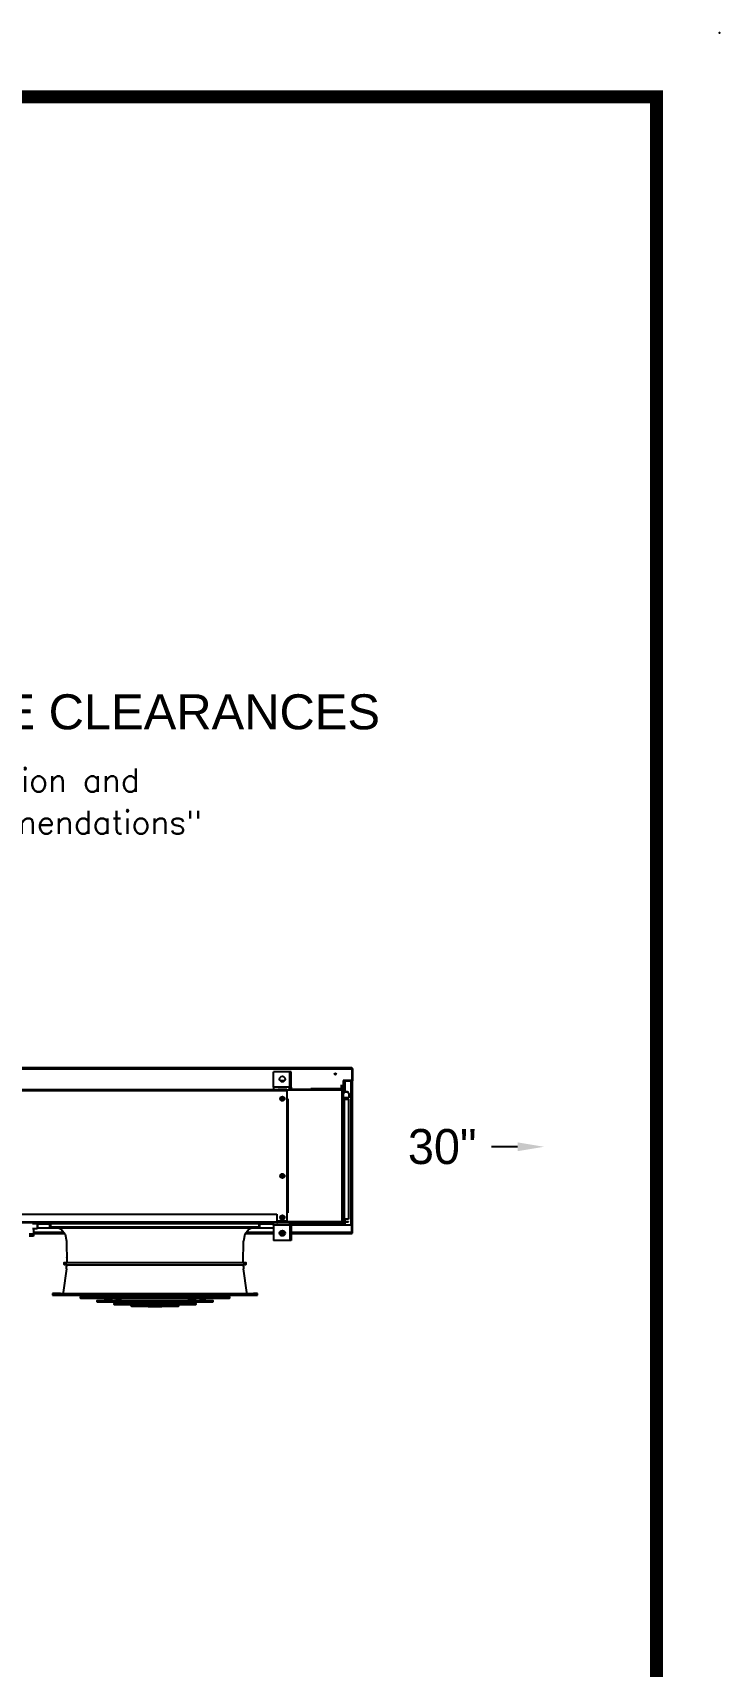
# Model space of a CAD drawing. Header units: inches. Extents: x 547 to 857, y 494 to 690.
# Drawn here: x 817.4 to 856.6, y 596.6 to 689.9 of the extents above; entities that cross this region are included whole.
import ezdxf
from ezdxf.enums import TextEntityAlignment as Align

# ---------------------------------------------------------------- set-up
doc = ezdxf.new("R2010")
doc.units = ezdxf.units.IN
doc.header["$MEASUREMENT"] = 0
doc.header["$PDSIZE"] = -1
doc.styles.add('dimentions', font='arial.ttf')
doc.styles.add('SIMPLEX', font='SIMPLEX')

msp = doc.modelspace()

# ---------------------------------------------------------------- linework, layer by layer
at = {"linetype": 'Continuous', "lineweight": 25}
for p, q in [((770.6053, 630.7951), (832.2308, 630.7951)), ((770.6053, 630.7166), (832.2308, 630.7166)), ((833.2933, 630.7951), (835.6408, 630.7951)), ((833.2933, 630.7166), (835.6408, 630.7166)), ((835.6408, 630.7951), (835.6408, 630.7166)), ((835.6658, 630.7425), (835.6408, 630.7425)), ((835.6408, 630.7166), (835.6408, 630.0464)), ((835.6658, 630.7425), (835.6658, 630.0394)), ((831.1681, 629.6714), (831.1681, 630.5394)), ((832.0995, 630.5394), (831.1681, 630.5394)), ((831.5381, 630.0464), (831.798, 630.0464)), ((831.6034, 629.9909), (831.7327, 629.9909)), ((832.0995, 629.6714), (832.0995, 630.5394)), ((832.0995, 630.0464), (832.1031, 630.0464)), ((832.0995, 629.9909), (832.1031, 629.9909)), ((832.0995, 629.7929), (832.1031, 629.7929)), ((832.1681, 630.5394), (832.1031, 630.5394)), ((832.1031, 629.6714), (832.1031, 630.5394)), ((832.1681, 629.6714), (832.1681, 630.5394)), ((835.0496, 629.5746), (835.0496, 629.7929)), ((835.129, 629.7929), (835.129, 629.5327)), ((835.6408, 630.0464), (835.1408, 630.0464)), ((835.1408, 630.0464), (835.1408, 629.9909)), ((835.1408, 629.9909), (835.1408, 629.7929)), ((835.1705, 629.4091), (835.1705, 630.0464)), ((835.237, 630.0464), (835.237, 629.4091)), ((835.2596, 629.4091), (835.2596, 630.0394)), ((835.2596, 630.0394), (835.5993, 630.0394)), ((835.5455, 630.0464), (835.5455, 630.0394)), ((835.5993, 621.805), (835.5993, 630.0394)), ((835.6658, 630.0394), (835.5993, 630.0394)), ((835.612, 630.0464), (835.612, 630.0394)), ((835.6158, 630.0394), (835.6158, 630.0464)), ((835.6408, 630.0394), (835.6408, 630.0464)), ((835.6658, 621.805), (835.6658, 630.0394)), ((771.4181, 629.5394), (831.4181, 629.5394)), ((771.4181, 629.4729), (831.4181, 629.4729)), ((832.0995, 629.6714), (831.1681, 629.6714)), ((831.1681, 629.6714), (831.1681, 629.5394)), ((831.9131, 629.5394), (831.4181, 629.5394)), ((831.4181, 629.5394), (831.4181, 629.4729)), ((831.4181, 629.4729), (831.9131, 629.4729)), ((831.4911, 629.5081), (831.4911, 629.5331)), ((831.9131, 629.5331), (831.4911, 629.5331)), ((831.4911, 629.5081), (831.4911, 629.4766)), ((831.4911, 629.5081), (831.9131, 629.5081)), ((831.4911, 629.4766), (831.9131, 629.4766)), ((831.4911, 629.4731), (831.9131, 629.4731)), ((831.4911, 629.4731), (831.4911, 629.4729)), ((831.9131, 629.4948), (831.9131, 629.558)), ((835.0746, 629.4948), (831.9131, 629.4948)), ((831.9131, 629.4948), (831.9131, 628.9948)), ((831.9796, 628.9948), (831.9131, 628.9948)), ((831.9181, 628.9948), (831.9181, 622.4903)), ((831.9183, 628.9948), (831.9183, 622.4903)), ((831.9796, 628.9948), (831.9796, 622.4903)), ((832.0585, 629.5613), (835.1125, 629.5613)), ((832.1681, 629.6714), (832.1031, 629.6714)), ((832.2308, 629.5746), (832.1238, 629.5746)), ((835.0496, 629.5746), (833.2933, 629.5746)), ((835.0496, 629.5613), (835.0496, 629.5746)), ((835.0746, 621.9903), (835.0746, 629.4948)), ((835.1125, 629.5613), (835.1125, 629.5363)), ((835.1411, 629.5327), (835.1161, 629.5327)), ((835.1411, 629.5327), (835.1411, 621.9523)), ((835.3661, 629.4091), (835.1411, 629.4091)), ((835.1411, 629.1121), (835.1631, 629.1121)), ((835.1411, 629.1096), (835.1631, 629.1096)), ((835.1411, 628.9921), (835.1971, 628.9921)), ((835.1631, 629.0651), (835.1631, 629.3151)), ((835.1971, 629.0651), (835.1631, 629.0651)), ((835.1631, 629.0626), (835.1631, 629.0651)), ((835.1781, 629.0626), (835.1631, 629.0626)), ((835.1705, 629.0601), (835.1705, 629.0626)), ((835.1705, 628.9921), (835.1705, 629.024)), ((835.1971, 629.0651), (835.1971, 629.0336)), ((835.4366, 629.0651), (835.1971, 629.0651)), ((835.4366, 629.0336), (835.1971, 629.0336)), ((835.1971, 628.9921), (835.1971, 622.1276)), ((835.1971, 628.9921), (835.4366, 628.9921)), ((835.237, 629.0336), (835.237, 628.9921)), ((835.2568, 629.4089), (835.3663, 629.4089)), ((835.2596, 628.9921), (835.2596, 629.0336)), ((835.3661, 629.4091), (835.3787, 629.4083)), ((835.4366, 629.0336), (835.4366, 629.0651)), ((835.4601, 629.0651), (835.4366, 629.0651)), ((835.4601, 629.0626), (835.4366, 629.0626)), ((835.4366, 628.9921), (835.4366, 622.1276)), ((835.4601, 629.3151), (835.4601, 629.0651)), ((835.4601, 629.0651), (835.4601, 629.0626)), ((845.1119, 626.2642), (843.6119, 626.2642)), ((831.6212, 624.6721), (831.6031, 624.6695)), ((771.4846, 622.4206), (831.3516, 622.4206)), ((831.3516, 622.4206), (831.3516, 621.9871)), ((831.9131, 622.4903), (831.9131, 621.9903)), ((831.9131, 622.4903), (831.9796, 622.4903)), ((771.4846, 621.9871), (831.3516, 621.9871)), ((831.3516, 621.9206), (771.4846, 621.9206)), ((817.3948, 621.8816), (817.6448, 621.8816)), ((817.6448, 621.5846), (817.3948, 621.5846)), ((817.4493, 621.5846), (817.4493, 621.3001)), ((819.1796, 621.3621), (817.4493, 621.3621)), ((817.5978, 621.9206), (817.5978, 621.8816)), ((817.6448, 621.8816), (817.6448, 621.8476)), ((817.6465, 621.8581), (817.6448, 621.8581)), ((817.6448, 621.8476), (817.6763, 621.8476)), ((817.6448, 621.8476), (817.6448, 621.6081)), ((817.6448, 621.6081), (817.6448, 621.5846)), ((817.6448, 621.6081), (817.6763, 621.6081)), ((817.6763, 621.8476), (817.6763, 621.6081)), ((817.6798, 621.7916), (817.6763, 621.7916)), ((817.6806, 621.8581), (817.6779, 621.8581)), ((817.6798, 621.8476), (817.6798, 621.6081)), ((818.3864, 621.8476), (817.6798, 621.8476)), ((831.1681, 621.6081), (817.6798, 621.6081)), ((818.3864, 621.8541), (818.4114, 621.8541)), ((818.3864, 621.6706), (818.3864, 621.8541)), ((818.4114, 621.6706), (818.3864, 621.6706)), ((818.4114, 621.8541), (818.4114, 621.6706)), ((818.4254, 621.8476), (818.4114, 621.8476)), ((830.3475, 621.8541), (818.4254, 621.8541)), ((818.4254, 621.6706), (818.4254, 621.8541)), ((830.3475, 621.6706), (818.4254, 621.6706)), ((818.9044, 621.6081), (819.0189, 621.552)), ((819.0189, 621.552), (819.2553, 621.2727)), ((829.5176, 621.2727), (829.754, 621.552)), ((831.1681, 621.3621), (829.5933, 621.3621)), ((829.754, 621.552), (829.8685, 621.6081)), ((830.3475, 621.6706), (830.3475, 621.8541)), ((830.3614, 621.8476), (830.3475, 621.8476)), ((830.3864, 621.8541), (830.3614, 621.8541)), ((830.3614, 621.8541), (830.3614, 621.6706)), ((830.3614, 621.6706), (830.3864, 621.6706)), ((830.3864, 621.6706), (830.3864, 621.8541)), ((831.1681, 621.8476), (830.3864, 621.8476)), ((831.1448, 621.9206), (831.1681, 621.9161)), ((831.1681, 621.7886), (831.1681, 621.9206)), ((831.1681, 621.7886), (831.1681, 620.9206)), ((832.0995, 621.7886), (831.1681, 621.7886)), ((831.3516, 622.0121), (831.4181, 622.0121)), ((831.3516, 621.9871), (831.3516, 621.9206)), ((831.3516, 621.9456), (831.4181, 621.9456)), ((832.0361, 621.9206), (831.3516, 621.9206)), ((831.9131, 622.0121), (831.4181, 622.0121)), ((831.4181, 622.0121), (831.4181, 621.9456)), ((831.4911, 621.9531), (831.4181, 621.9531)), ((831.4911, 622.0121), (831.4911, 622.0119)), ((831.4911, 622.0119), (831.9131, 622.0119)), ((831.4911, 621.9769), (831.4911, 622.0084)), ((831.4911, 622.0084), (831.9131, 622.0084)), ((831.4911, 621.9769), (831.4911, 621.9519)), ((831.4911, 621.9769), (831.9131, 621.9769)), ((831.4911, 621.9519), (831.9131, 621.9519)), ((831.8203, 621.3621), (831.5158, 621.3621)), ((831.8448, 622.0119), (831.8448, 622.0084)), ((831.9131, 621.9903), (835.0746, 621.9903)), ((831.9131, 621.9238), (831.9131, 621.9903)), ((835.1125, 621.9238), (831.9131, 621.9238)), ((832.1026, 621.7916), (832.0986, 621.7916)), ((832.0995, 621.7886), (832.0995, 620.9206)), ((832.1031, 621.3621), (832.0995, 621.3621)), ((832.1681, 621.7886), (832.1031, 621.7886)), ((832.1031, 621.7886), (832.1031, 620.9206)), ((835.1408, 621.8581), (832.147, 621.8581)), ((835.1408, 621.7916), (832.1676, 621.7916)), ((832.1681, 621.7886), (832.1681, 620.9206)), ((835.6408, 621.3621), (832.1681, 621.3621)), ((835.1125, 621.9238), (835.1125, 621.9488)), ((835.1411, 621.9523), (835.1161, 621.9523)), ((835.129, 621.9523), (835.129, 621.8581)), ((835.1408, 621.8581), (835.1408, 621.7916)), ((835.6408, 621.7916), (835.1408, 621.7916)), ((835.1971, 622.1276), (835.1411, 622.1276)), ((835.1411, 622.0026), (835.1556, 622.0026)), ((835.1556, 622.1276), (835.1556, 622.0026)), ((835.1705, 622.0123), (835.1705, 622.1276)), ((835.1705, 621.7916), (835.1705, 621.9761)), ((835.4366, 622.1276), (835.1971, 622.1276)), ((835.1971, 622.0026), (835.1971, 621.9711)), ((835.1971, 622.0026), (835.4366, 622.0026)), ((835.1971, 621.9711), (835.4366, 621.9711)), ((835.237, 622.1276), (835.237, 622.0026)), ((835.237, 621.9711), (835.237, 621.7916)), ((835.2596, 622.0026), (835.2596, 622.1276)), ((835.2596, 621.805), (835.2596, 621.9711)), ((835.2596, 621.805), (835.5993, 621.805)), ((835.4366, 621.9711), (835.4366, 622.0026)), ((835.5455, 621.805), (835.5455, 621.7916)), ((835.5993, 621.805), (835.6658, 621.805)), ((835.612, 621.805), (835.612, 621.7916)), ((835.6158, 621.7916), (835.6158, 621.805)), ((835.6408, 621.3363), (835.6408, 621.805)), ((835.6658, 621.3363), (835.6658, 621.805)), ((817.1993, 621.3001), (817.4493, 621.3001)), ((817.4493, 621.1681), (817.1993, 621.1681)), ((817.4493, 621.3001), (817.4493, 621.1681)), ((819.2359, 621.2956), (817.4493, 621.2956)), ((819.3274, 620.88), (819.3443, 619.6647)), ((829.4286, 619.6647), (829.4455, 620.88)), ((831.1681, 621.2956), (829.537, 621.2956)), ((832.0995, 620.9206), (831.1681, 620.9206)), ((831.8212, 621.2956), (831.515, 621.2956)), ((832.1031, 621.2956), (832.0995, 621.2956)), ((832.1681, 620.9206), (832.1031, 620.9206)), ((835.6408, 621.2956), (832.1681, 621.2956)), ((835.6408, 621.3363), (835.6658, 621.3363)), ((835.6408, 621.2956), (835.6408, 621.3363)), ((819.1699, 619.6227), (819.1699, 619.569)), ((819.325, 619.6447), (819.1892, 619.6423)), ((819.1892, 619.5493), (819.3231, 619.547)), ((819.3321, 619.9162), (819.3356, 619.9299)), ((819.3408, 619.9162), (819.3321, 619.9162)), ((819.3321, 619.9162), (819.3346, 619.9149)), ((819.3321, 619.6692), (819.3346, 619.6705)), ((819.3443, 619.6692), (819.3321, 619.6692)), ((819.3321, 619.6692), (819.3356, 619.6555)), ((819.3356, 619.9299), (819.3346, 619.9149)), ((819.3346, 619.9149), (819.3409, 619.9129)), ((819.3346, 619.6705), (819.3442, 619.6736)), ((819.3356, 619.6555), (819.3346, 619.6705)), ((819.3399, 619.9812), (819.3356, 619.9299)), ((819.3356, 619.9299), (819.3404, 619.9445)), ((819.3356, 619.6555), (819.3375, 619.6496)), ((819.3356, 619.6555), (819.3361, 619.6484)), ((819.3424, 619.5265), (829.4304, 619.5265)), ((819.3443, 619.6647), (829.4286, 619.6647)), ((829.5836, 619.6423), (829.4479, 619.6447)), ((829.4498, 619.547), (829.5836, 619.5493)), ((829.603, 619.569), (829.603, 619.6227)), ((819.3206, 619.2866), (819.1318, 617.943)), ((829.6411, 617.943), (829.4523, 619.2866)), ((818.7565, 617.8866), (818.5301, 617.8827)), ((818.5301, 617.8827), (818.5317, 617.7946)), ((818.5301, 617.8827), (830.2427, 617.8827)), ((821.4118, 617.6751), (820.1259, 617.6751)), ((820.1259, 617.6259), (828.647, 617.6259)), ((827.4444, 617.6751), (821.4659, 617.6751)), ((828.647, 617.6751), (827.4992, 617.6751)), ((829.4662, 617.7934), (829.4662, 617.7947)), ((829.5064, 617.7933), (829.5064, 617.7947)), ((829.5462, 617.7934), (829.5462, 617.7947)), ((829.5508, 617.7947), (829.5508, 617.7934)), ((829.5862, 617.7933), (829.5862, 617.7947)), ((829.6275, 617.7947), (829.6275, 617.7934)), ((830.2427, 617.8827), (830.0164, 617.8866)), ((830.2412, 617.7946), (830.2427, 617.8827)), ((822.0682, 617.4644), (821.0872, 617.4644)), ((821.0872, 617.4152), (827.6857, 617.4152)), ((822.7265, 617.3106), (822.0592, 617.3106)), ((822.0592, 617.2614), (826.7137, 617.2614)), ((826.7492, 617.4644), (822.1305, 617.4644)), ((826.0464, 617.3106), (822.8021, 617.3106)), ((823.3736, 617.2142), (823.0386, 617.2142)), ((823.0386, 617.165), (825.7343, 617.165)), ((825.3382, 617.2142), (823.4789, 617.2142)), ((823.9927, 617.1647), (823.9927, 617.145)), ((823.9927, 617.1647), (824.7801, 617.1647)), ((823.9927, 617.145), (824.7801, 617.145)), ((824.7801, 617.145), (824.7801, 617.1647)), ((825.7343, 617.2142), (825.454, 617.2142)), ((826.7137, 617.3106), (826.1231, 617.3106)), ((827.6857, 617.4644), (826.811, 617.4644))]:
    msp.add_line(p, q, dxfattribs=at)
for p, q in [((832.2308, 630.7951), (833.2933, 630.7951)), ((832.2308, 630.7166), (833.2933, 630.7166)), ((819.2553, 621.2727), (819.3274, 620.88)), ((829.5176, 621.2727), (829.4455, 620.88))]:
    msp.add_line(p, q)
at = {"const_width": 0.7526}
msp.add_lwpolyline([(551.9978, 498.0702), (853.0442, 498.0702), (853.0442, 686.2242), (551.9978, 686.2242), (551.9978, 498.0702)], dxfattribs=at)
at = {"linetype": 'Continuous', "lineweight": 25, "flags": 128}
for points in [[(835.0746, 629.4948), (835.0746, 629.4948)], [(835.0746, 621.9903), (835.0746, 621.9903)]]:
    msp.add_lwpolyline(points, dxfattribs=at)
at = {"linetype": 'Continuous', "lineweight": 25}
for centre, radius in [((831.6681, 630.1331), 0.1562), ((834.6953, 630.4201), 0.0497), ((831.6681, 629.0081), 0.125), ((831.6681, 629.0081), 0.0938), ((831.6681, 629.0081), 0.0625), ((831.6681, 624.6019), 0.125), ((831.6681, 624.6019), 0.0938), ((831.6681, 622.2269), 0.125), ((831.6681, 622.2269), 0.0938), ((831.6676, 622.2344), 0.0625), ((831.6681, 621.3269), 0.1563)]:
    msp.add_circle(centre, radius, dxfattribs=at)
for centre, radius, start, end in [((831.6676, 629.0156), 0.0625, 187.261533, 270), ((831.6676, 629.0156), 0.0625, 270, 0.366617), ((835.1971, 628.9921), 0.073, 90, 140.096261), ((835.1971, 628.9921), 0.0415, 90, 180), ((835.2568, 629.3151), 0.0938, 90, 180), ((835.3846, 629.0394), 0.0497, 186.636958, 251.75908), ((835.3663, 629.3151), 0.0938, 0, 90), ((835.3846, 629.0394), 0.0497, 288.24092, 353.363042), ((831.6212, 624.6096), 0.0625, 234.42533, 90), ((831.3516, 621.9871), 0.0665, 270, 321.386762), ((835.1971, 622.0441), 0.073, 219.903739, 270), ((835.1971, 622.0441), 0.0415, 180, 270), ((819.1896, 619.6227), 0.0197, 91, 180), ((819.1896, 619.569), 0.0197, 180, 269), ((816.8839, 619.6291), 2.4606, 352, 357.610221), ((819.3228, 619.5273), 0.0197, 357.610221, 89), ((819.3246, 619.6644), 0.0197, 271, 0.798635), ((829.4482, 619.6644), 0.0197, 179.201365, 269), ((829.4501, 619.5273), 0.0197, 91, 182.389779), ((831.8889, 619.6291), 2.4606, 182.389779, 188), ((829.5833, 619.6227), 0.0197, 0, 89), ((829.5833, 619.569), 0.0197, 271, 0), ((820.1259, 617.6505), 0.0246, 90, 270), ((828.647, 617.6505), 0.0246, 270, 90), ((821.0872, 617.4398), 0.0246, 90, 270), ((822.0592, 617.286), 0.0246, 90, 270), ((823.0386, 617.1896), 0.0246, 90, 270), ((825.7343, 617.1896), 0.0246, 270, 90), ((826.7137, 617.286), 0.0246, 270, 90), ((827.6857, 617.4398), 0.0246, 270, 90)]:
    msp.add_arc(centre, radius, start, end, dxfattribs=at)
for points, knots in [([(831.4911, 629.5081), (831.4848, 629.5077), (831.4729, 629.5068), (831.4569, 629.5003), (831.4445, 629.4918), (831.4349, 629.4827), (831.4311, 629.476), (831.4294, 629.4729)], [0, 0, 0, 0, 0.2442355, 0.4660035, 0.6664193, 0.846925, 1, 1, 1, 1]), ([(831.4911, 629.4766), (831.4875, 629.4764), (831.4816, 629.4761), (831.4764, 629.4738), (831.4744, 629.4729)], [0, 0, 0, 0, 0.6134219, 1, 1, 1, 1]), ([(831.4834, 629.4729), (831.4837, 629.4729), (831.4862, 629.4732), (831.4888, 629.4732), (831.4911, 629.4731)], [0, 0, 0, 0, 0.1332479, 1, 1, 1, 1]), ([(832.0585, 629.5613), (832.0616, 629.5664), (832.07, 629.5802), (832.0837, 629.62), (832.0942, 629.6543), (832.0995, 629.6714)], [0, 0, 0, 0, 0.2268035, 0.6134037, 1, 1, 1, 1]), ([(832.1031, 629.6714), (832.1025, 629.6651), (832.1014, 629.6524), (832.0945, 629.6369), (832.0882, 629.6299), (832.0856, 629.627)], [0, 0, 0, 0, 0.3672053, 0.7336714, 1, 1, 1, 1]), ([(832.1681, 629.6714), (832.1668, 629.6574), (832.1643, 629.6294), (832.1439, 629.5928), (832.1237, 629.5695), (832.1095, 629.5625), (832.1069, 629.5613)], [0, 0, 0, 0, 0.3077552, 0.6156747, 0.930549, 1, 1, 1, 1]), ([(835.1125, 629.5613), (835.1123, 629.5609), (835.1118, 629.5602), (835.1094, 629.5548), (835.1057, 629.5471), (835.0997, 629.5359), (835.0891, 629.5188), (835.0799, 629.5036), (835.0746, 629.4948)], [0, 0, 0, 0, 0.139858, 0.2740272, 0.4037402, 0.5303433, 0.725176, 1, 1, 1, 1]), ([(835.1125, 629.5363), (835.1123, 629.536), (835.1118, 629.5356), (835.1093, 629.5322), (835.1056, 629.5273), (835.0995, 629.5202), (835.0889, 629.5095), (835.0799, 629.5003), (835.0746, 629.4948)], [0, 0, 0, 0, 0.1272869, 0.2513222, 0.3748027, 0.5004386, 0.7039029, 1, 1, 1, 1]), ([(835.0746, 629.4948), (835.0808, 629.5008), (835.091, 629.5108), (835.1032, 629.5227), (835.1114, 629.5291), (835.1155, 629.5321), (835.1159, 629.5326), (835.1161, 629.5327)], [0, 0, 0, 0, 0.3356155, 0.5506399, 0.7242766, 0.8985486, 1, 1, 1, 1]), ([(835.0746, 629.4948), (835.0819, 629.4992), (835.0978, 629.5089), (835.1181, 629.5214), (835.1331, 629.5289), (835.1401, 629.532), (835.1408, 629.5325), (835.1411, 629.5327)], [0, 0, 0, 0, 0.22774933, 0.49620642, 0.68920286, 0.88243955, 1, 1, 1, 1]), ([(817.6448, 621.8476), (817.6455, 621.8554), (817.647, 621.871), (817.6582, 621.8917), (817.6742, 621.9075), (817.6945, 621.9184), (817.7097, 621.9199), (817.7178, 621.9206)], [0, 0, 0, 0, 0.1911264, 0.3820634, 0.5729979, 0.7736165, 1, 1, 1, 1]), ([(817.6763, 621.8476), (817.6766, 621.8517), (817.6771, 621.859), (817.6803, 621.865), (817.6817, 621.8676)], [0, 0, 0, 0, 0.5676216, 1, 1, 1, 1]), ([(817.7178, 621.9206), (817.712, 621.9193), (817.7023, 621.917), (817.6894, 621.9018), (817.684, 621.8842), (817.6812, 621.8651), (817.6803, 621.8537), (817.6798, 621.8476)], [0, 0, 0, 0, 0.3002951, 0.4981956, 0.718125, 0.8511697, 1, 1, 1, 1]), ([(818.4529, 621.9206), (818.4452, 621.9199), (818.4297, 621.9183), (818.4093, 621.906), (818.3942, 621.8881), (818.3873, 621.8696), (818.3866, 621.858), (818.3864, 621.8541)], [0, 0, 0, 0, 0.2220575, 0.4441646, 0.6662547, 0.8883502, 1, 1, 1, 1]), ([(818.436, 621.8916), (818.4322, 621.8896), (818.4239, 621.8853), (818.4152, 621.8733), (818.4117, 621.8621), (818.4115, 621.8556), (818.4114, 621.8541)], [0, 0, 0, 0, 0.2685758, 0.5883799, 0.9082018, 1, 1, 1, 1]), ([(818.4254, 621.8541), (818.4274, 621.8619), (818.4315, 621.8773), (818.4376, 621.8978), (818.4437, 621.9128), (818.4489, 621.9198), (818.4519, 621.9204), (818.4529, 621.9206)], [0, 0, 0, 0, 0.222062, 0.4441579, 0.6662603, 0.888352, 1, 1, 1, 1]), ([(830.3199, 621.9206), (830.322, 621.9199), (830.3261, 621.9183), (830.3322, 621.906), (830.3383, 621.8881), (830.3434, 621.8696), (830.3465, 621.858), (830.3475, 621.8541)], [0, 0, 0, 0, 0.2220589, 0.4441573, 0.6662566, 0.8883526, 1, 1, 1, 1]), ([(830.3864, 621.8541), (830.3857, 621.8619), (830.3841, 621.8773), (830.3718, 621.8978), (830.3539, 621.9128), (830.3354, 621.9198), (830.3238, 621.9204), (830.3199, 621.9206)], [0, 0, 0, 0, 0.2220614, 0.4441603, 0.6662627, 0.8883623, 1, 1, 1, 1]), ([(830.3614, 621.8541), (830.3609, 621.8592), (830.3598, 621.8694), (830.3513, 621.8822), (830.343, 621.89), (830.3375, 621.8915), (830.3368, 621.8917)], [0, 0, 0, 0, 0.3190162, 0.6380952, 0.9571792, 1, 1, 1, 1]), ([(831.1681, 621.9061), (831.166, 621.909), (831.1591, 621.9184), (831.1507, 621.9197), (831.1448, 621.9206)], [0, 0, 0, 0, 0.304628, 1, 1, 1, 1]), ([(831.4294, 622.0121), (831.4311, 622.0091), (831.4348, 622.0024), (831.4443, 621.9934), (831.4567, 621.9848), (831.4727, 621.9783), (831.4847, 621.9774), (831.4911, 621.9769)], [0, 0, 0, 0, 0.150281, 0.3292182, 0.5295683, 0.7527899, 1, 1, 1, 1]), ([(831.4744, 622.0121), (831.4764, 622.0113), (831.4815, 622.0089), (831.4874, 622.0086), (831.4911, 622.0084)], [0, 0, 0, 0, 0.37835089, 1, 1, 1, 1]), ([(832.0361, 621.9206), (832.0414, 621.9187), (832.0519, 621.9147), (832.0678, 621.8842), (832.0837, 621.8405), (832.0942, 621.8059), (832.0995, 621.7886)], [0, 0, 0, 0, 0.2499999, 0.4999986, 0.7500026, 1, 1, 1, 1]), ([(832.1681, 621.7886), (832.1668, 621.8026), (832.1642, 621.8304), (832.1442, 621.8678), (832.1149, 621.897), (832.0778, 621.9168), (832.0502, 621.9193), (832.0361, 621.9206)], [0, 0, 0, 0, 0.1907789, 0.3816597, 0.5768534, 0.7838764, 1, 1, 1, 1]), ([(832.1031, 621.7886), (832.1025, 621.795), (832.1014, 621.8076), (832.0945, 621.8231), (832.0882, 621.8301), (832.0856, 621.8331)], [0, 0, 0, 0, 0.3672045, 0.73367, 1, 1, 1, 1]), ([(835.1411, 621.9523), (835.1406, 621.9528), (835.1398, 621.9538), (835.1336, 621.9565), (835.1259, 621.9598), (835.1153, 621.9653), (835.0989, 621.9757), (835.0837, 621.9848), (835.0746, 621.9903)], [0, 0, 0, 0, 0.15709085, 0.29742919, 0.42172758, 0.53098073, 0.71670474, 1, 1, 1, 1]), ([(835.0746, 621.9903), (835.0806, 621.984), (835.0906, 621.9738), (835.1025, 621.9616), (835.1089, 621.9535), (835.1119, 621.9493), (835.1124, 621.9489), (835.1125, 621.9488)], [0, 0, 0, 0, 0.3356196, 0.5506443, 0.7242703, 0.8985503, 1, 1, 1, 1]), ([(835.0746, 621.9903), (835.079, 621.983), (835.0887, 621.9671), (835.1012, 621.9468), (835.1087, 621.9318), (835.1118, 621.9247), (835.1123, 621.924), (835.1125, 621.9238)], [0, 0, 0, 0, 0.2277485, 0.4962014, 0.6892053, 0.8824399, 1, 1, 1, 1]), ([(835.1161, 621.9523), (835.1158, 621.9528), (835.1152, 621.9539), (835.1114, 621.9565), (835.1065, 621.9599), (835.0998, 621.9655), (835.0896, 621.9759), (835.0803, 621.9848), (835.0746, 621.9903)], [0, 0, 0, 0, 0.1438769, 0.2741147, 0.3922836, 0.5004717, 0.6949563, 1, 1, 1, 1]), ([(835.1705, 621.7908), (835.1701, 621.7912), (835.1694, 621.792), (835.1658, 621.7941), (835.1614, 621.7969), (835.1549, 621.8019), (835.1483, 621.8085), (835.1427, 621.8138), (835.1408, 621.8156)], [0, 0, 0, 0, 0.1736319, 0.3309716, 0.4735832, 0.603665, 0.8672986, 1, 1, 1, 1]), ([(835.1408, 621.8149), (835.1428, 621.8128), (835.1484, 621.807), (835.1564, 621.7996), (835.1611, 621.7932), (835.1623, 621.7917), (835.1624, 621.7916)], [0, 0, 0, 0, 0.21987, 0.6321612, 0.9758728, 1, 1, 1, 1]), ([(818.5317, 617.7947), (818.5341, 617.7947), (818.5389, 617.7947), (818.5779, 617.7947), (818.64, 617.7947), (818.7272, 617.7947), (818.8384, 617.7947), (818.9735, 617.7947), (819.1317, 617.7947), (819.3124, 617.7947), (819.5149, 617.7947), (819.7382, 617.7947), (819.9815, 617.7947), (820.2435, 617.7947), (820.5234, 617.7947), (820.8197, 617.7947), (821.1314, 617.7947), (821.457, 617.7947), (821.7951, 617.7947), (822.1443, 617.7947), (822.5031, 617.7947), (822.87, 617.7947), (823.2434, 617.7947), (823.6217, 617.7947), (824.0032, 617.7947), (824.3864, 617.7947), (824.7696, 617.7947), (825.1512, 617.7947), (825.5295, 617.7947), (825.9028, 617.7947), (826.2697, 617.7947), (826.6286, 617.7947), (826.9778, 617.7947), (827.3159, 617.7947), (827.6415, 617.7947), (827.9531, 617.7947), (828.2495, 617.7947), (828.5293, 617.7947), (828.7914, 617.7947), (829.0347, 617.7947), (829.258, 617.7947), (829.4604, 617.7947), (829.6412, 617.7947), (829.7994, 617.7947), (829.9345, 617.7947), (830.0457, 617.7947), (830.1329, 617.7947), (830.195, 617.7947), (830.234, 617.7947), (830.2388, 617.7947), (830.2412, 617.7947)], [0, 0, 0, 0, 0.0208333, 0.0416667, 0.0625, 0.0833333, 0.1041667, 0.125, 0.1458333, 0.1666667, 0.1875, 0.2083334, 0.2291667, 0.25, 0.2708334, 0.2916666, 0.3125, 0.3333333, 0.3541667, 0.375, 0.3958333, 0.4166666, 0.4375001, 0.4583333, 0.4791667, 0.5, 0.5208333, 0.5416667, 0.5625, 0.5833334, 0.6041667, 0.625, 0.6458334, 0.6666667, 0.6875, 0.7083334, 0.7291667, 0.75, 0.7708333, 0.7916667, 0.8125, 0.8333333, 0.8541667, 0.875, 0.8958333, 0.9166667, 0.9375, 0.9583333, 0.9791667, 1, 1, 1, 1]), ([(818.9927, 617.8908), (818.991, 617.8907), (818.9874, 617.8907), (818.9605, 617.8902), (818.9219, 617.8895), (818.8757, 617.8887), (818.829, 617.8879), (818.7896, 617.8872), (818.7619, 617.8867), (818.7583, 617.8867), (818.7565, 617.8866)], [0, 0, 0, 0, 0.1247936, 0.2486431, 0.3721439, 0.4969371, 0.6227234, 0.7484945, 0.8742541, 1, 1, 1, 1]), ([(820.9533, 617.7947), (820.9806, 617.7838), (821.0741, 617.7469), (821.1819, 617.7073), (821.2625, 617.6798), (821.2765, 617.6751)], [0, 0, 0, 0, 0.2551692, 0.8714274, 1, 1, 1, 1]), ([(821.1047, 617.7947), (821.1367, 617.7815), (821.2326, 617.742), (821.3383, 617.7015), (821.4123, 617.6753), (821.4216, 617.672)], [0, 0, 0, 0, 0.3037805, 0.9120454, 1, 1, 1, 1]), ([(821.1097, 617.7947), (821.1254, 617.7881), (821.1875, 617.7622), (821.295, 617.7205), (821.387, 617.6864), (821.4322, 617.6697)], [0, 0, 0, 0, 0.14679443, 0.58056216, 1, 1, 1, 1]), ([(821.4203, 617.6259), (821.4209, 617.6257), (821.4794, 617.6056), (821.5916, 617.5707), (821.7522, 617.5224), (821.8748, 617.4877), (821.9441, 617.4697), (821.9641, 617.4644)], [0, 0, 0, 0, 0.0033163, 0.3252534, 0.6200059, 0.8899545, 1, 1, 1, 1]), ([(821.4322, 617.6697), (821.4293, 617.6698), (821.4248, 617.6701), (821.4224, 617.6715), (821.4216, 617.672)], [0, 0, 0, 0, 0.6572272, 1, 1, 1, 1]), ([(821.7763, 617.6751), (821.7646, 617.6788), (821.7, 617.699), (821.5842, 617.7384), (821.4805, 617.776), (821.4292, 617.7947)], [0, 0, 0, 0, 0.1009147, 0.5551046, 1, 1, 1, 1]), ([(821.4666, 617.675), (821.4663, 617.6751), (821.464, 617.6752), (821.4592, 617.6745), (821.4513, 617.6728), (821.4418, 617.6703), (821.4356, 617.6699), (821.4322, 617.6697)], [0, 0, 0, 0, 0.02775, 0.2009137, 0.3724469, 0.6544216, 1, 1, 1, 1]), ([(821.5514, 617.6259), (821.558, 617.6235), (821.6184, 617.602), (821.7267, 617.5667), (821.8717, 617.5213), (821.9891, 617.4867), (822.0589, 617.4675), (822.0854, 617.4602)], [0, 0, 0, 0, 0.0373277, 0.3415904, 0.6100747, 0.8518795, 1, 1, 1, 1]), ([(821.5574, 617.6259), (821.5899, 617.6145), (821.683, 617.5818), (821.821, 617.5381), (821.9679, 617.4938), (822.0541, 617.4697), (822.0956, 617.4581)], [0, 0, 0, 0, 0.1823606, 0.5219938, 0.7693971, 1, 1, 1, 1]), ([(822.5608, 617.4644), (822.5281, 617.4716), (822.464, 617.4855), (822.3658, 617.5088), (822.2629, 617.5343), (822.15, 617.564), (822.0396, 617.5945), (821.9667, 617.6164), (821.9349, 617.6259)], [0, 0, 0, 0, 0.1559953, 0.3057262, 0.4694356, 0.6487841, 0.8468714, 1, 1, 1, 1]), ([(826.8384, 617.6259), (826.8015, 617.6149), (826.7262, 617.5926), (826.616, 617.5622), (826.5021, 617.5323), (826.3904, 617.5047), (826.2919, 617.4817), (826.234, 617.4691), (826.2123, 617.4644)], [0, 0, 0, 0, 0.17790142, 0.36237281, 0.52920155, 0.72385137, 0.89658553, 1, 1, 1, 1]), ([(826.2128, 617.4644), (826.2302, 617.4681), (826.2936, 617.4814), (826.4063, 617.5079), (826.555, 617.545), (826.7013, 617.5843), (826.7979, 617.613), (826.8412, 617.6259)], [0, 0, 0, 0, 0.0826391, 0.3009, 0.5364815, 0.79198, 1, 1, 1, 1]), ([(826.9533, 617.6259), (826.9121, 617.6142), (826.8224, 617.5888), (826.6878, 617.5537), (826.5531, 617.5206), (826.4291, 617.4922), (826.3454, 617.4739), (826.303, 617.4653), (826.2987, 617.4644)], [0, 0, 0, 0, 0.1894129, 0.413164, 0.6178386, 0.8064082, 0.9804163, 1, 1, 1, 1]), ([(826.7836, 617.4581), (826.8395, 617.4731), (826.9564, 617.5044), (827.1244, 617.5542), (827.2565, 617.5952), (827.3277, 617.6191), (827.3477, 617.6259)], [0, 0, 0, 0, 0.2960221, 0.6190564, 0.8929449, 1, 1, 1, 1]), ([(826.7931, 617.4601), (826.7955, 617.4607), (826.8448, 617.4732), (826.9453, 617.5011), (827.1052, 617.5473), (827.2419, 617.5891), (827.3271, 617.6178), (827.3509, 617.6259)], [0, 0, 0, 0, 0.012489, 0.2638136, 0.5389367, 0.8710184, 1, 1, 1, 1]), ([(827.3438, 617.7947), (827.3405, 617.7934), (827.2788, 617.7698), (827.1633, 617.7302), (827.0511, 617.6918), (826.9975, 617.6751), (826.9974, 617.6751)], [0, 0, 0, 0, 0.02917, 0.5376936, 0.9996799, 1, 1, 1, 1]), ([(826.9997, 617.6751), (827.026, 617.6834), (827.1207, 617.7132), (827.2366, 617.753), (827.3259, 617.7865), (827.3474, 617.7947)], [0, 0, 0, 0, 0.22608012, 0.81324801, 1, 1, 1, 1]), ([(827.4823, 617.7947), (827.4241, 617.7745), (827.3084, 617.7345), (827.1873, 617.6953), (827.1244, 617.6766), (827.1194, 617.6751)], [0, 0, 0, 0, 0.48265126, 0.95842975, 1, 1, 1, 1]), ([(827.4778, 617.6697), (827.4748, 617.6699), (827.4691, 617.6702), (827.46, 617.6726), (827.4519, 617.6745), (827.4458, 617.6753), (827.4429, 617.6749), (827.442, 617.6748)], [0, 0, 0, 0, 0.3034773, 0.566962, 0.7484022, 0.9157715, 1, 1, 1, 1]), ([(827.4778, 617.6697), (827.5384, 617.691), (827.6513, 617.7309), (827.7636, 617.7744), (827.8157, 617.7947)], [0, 0, 0, 0, 0.5359077, 1, 1, 1, 1]), ([(827.4876, 617.6719), (827.4871, 617.6715), (827.4851, 617.6701), (827.4809, 617.6699), (827.4778, 617.6697)], [0, 0, 0, 0, 0.2791152, 1, 1, 1, 1]), ([(827.4877, 617.6717), (827.5575, 617.6963), (827.6684, 617.7353), (827.7784, 617.7786), (827.8192, 617.7947)], [0, 0, 0, 0, 0.6294566, 1, 1, 1, 1]), ([(822.0853, 617.4601), (822.0853, 617.46), (822.0869, 617.4589), (822.091, 617.4582), (822.095, 617.4581), (822.0956, 617.4581)], [0, 0, 0, 0, 0.0124025, 0.8343247, 1, 1, 1, 1]), ([(822.0956, 617.4581), (822.0988, 617.4583), (822.1047, 617.4587), (822.1139, 617.4612), (822.1217, 617.4633), (822.1268, 617.4643), (822.1305, 617.4645), (822.132, 617.4643), (822.1328, 617.4641)], [0, 0, 0, 0, 0.292607, 0.5470097, 0.7222793, 0.8555869, 0.9202686, 1, 1, 1, 1]), ([(822.1584, 617.4152), (822.1679, 617.4129), (822.2189, 617.4003), (822.3084, 617.38), (822.4241, 617.355), (822.5375, 617.3318), (822.6126, 617.3179), (822.652, 617.3106)], [0, 0, 0, 0, 0.0577954, 0.3112715, 0.5451845, 0.7611209, 1, 1, 1, 1]), ([(822.2561, 617.4152), (822.2878, 617.4073), (822.356, 617.3902), (822.4567, 617.3668), (822.5546, 617.3453), (822.6415, 617.3273), (822.7079, 617.3142), (822.7454, 617.3072), (822.7573, 617.305)], [0, 0, 0, 0, 0.1903686, 0.4093739, 0.6037593, 0.7761169, 0.9288109, 1, 1, 1, 1]), ([(822.2581, 617.4152), (822.2589, 617.415), (822.3027, 617.4035), (822.387, 617.3835), (822.5147, 617.3541), (822.6402, 617.3275), (822.7255, 617.3111), (822.7665, 617.3033)], [0, 0, 0, 0, 0.0047443, 0.2597377, 0.4981117, 0.7590951, 1, 1, 1, 1]), ([(822.7574, 617.3052), (822.7586, 617.3046), (822.7611, 617.3034), (822.7647, 617.3033), (822.7665, 617.3033)], [0, 0, 0, 0, 0.5217556, 1, 1, 1, 1]), ([(822.7665, 617.3033), (822.7696, 617.3035), (822.7755, 617.3039), (822.7847, 617.3066), (822.7924, 617.309), (822.7979, 617.3103), (822.8019, 617.3108), (822.8035, 617.3105), (822.8042, 617.3103)], [0, 0, 0, 0, 0.2854407, 0.5338095, 0.7052372, 0.8376962, 0.9321115, 1, 1, 1, 1]), ([(823.5811, 617.3106), (823.5534, 617.313), (823.4875, 617.3188), (823.3856, 617.3294), (823.2782, 617.342), (823.18, 617.3549), (823.0987, 617.3665), (823.0284, 617.3771), (822.9618, 617.3878), (822.8864, 617.4005), (822.8332, 617.4101), (822.8052, 617.4152)], [0, 0, 0, 0, 0.106827, 0.2538652, 0.393264, 0.5213065, 0.6332717, 0.7078537, 0.7934049, 0.8912396, 1, 1, 1, 1]), ([(823.5901, 617.3106), (823.5724, 617.3121), (823.5211, 617.3162), (823.4326, 617.325), (823.3203, 617.3372), (823.1954, 617.3529), (823.068, 617.3709), (822.982, 617.3848), (822.9422, 617.3912)], [0, 0, 0, 0, 0.0816516, 0.2369362, 0.4093109, 0.6011102, 0.8152531, 1, 1, 1, 1]), ([(822.9495, 617.2614), (822.969, 617.2585), (823.0189, 617.2511), (823.0964, 617.2406), (823.1795, 617.2301), (823.2536, 617.2214), (823.3001, 617.2165), (823.3215, 617.2142)], [0, 0, 0, 0, 0.1574629, 0.4029133, 0.6253461, 0.8273997, 1, 1, 1, 1]), ([(823.012, 617.2614), (823.0332, 617.258), (823.095, 617.2482), (823.1999, 617.2338), (823.3221, 617.2184), (823.4038, 617.2098), (823.4424, 617.2057)], [0, 0, 0, 0, 0.148459, 0.4313257, 0.7313798, 1, 1, 1, 1]), ([(823.0147, 617.2614), (823.0346, 617.2582), (823.1246, 617.2436), (823.2644, 617.2252), (823.3844, 617.2129), (823.434, 617.2078)], [0, 0, 0, 0, 0.1425303, 0.645365, 1, 1, 1, 1]), ([(823.4424, 617.2057), (823.4456, 617.206), (823.4515, 617.2064), (823.4605, 617.2093), (823.4682, 617.212), (823.4742, 617.2137), (823.4782, 617.2144), (823.4797, 617.2141), (823.4801, 617.214)], [0, 0, 0, 0, 0.28347557, 0.53094151, 0.70246405, 0.83507072, 0.96055143, 1, 1, 1, 1]), ([(824.1972, 617.165), (824.2045, 617.1649), (824.2222, 617.1648), (824.24, 617.1647), (824.2504, 617.1647)], [0, 0, 0, 0, 0.4110875, 1, 1, 1, 1]), ([(824.2922, 617.2142), (824.2927, 617.2196), (824.2937, 617.2317), (824.2902, 617.2487), (824.285, 617.2576), (824.2828, 617.2614)], [0, 0, 0, 0, 0.3232509, 0.7134492, 1, 1, 1, 1]), ([(824.4806, 617.2142), (824.4802, 617.2196), (824.4792, 617.2317), (824.4827, 617.2487), (824.4879, 617.2576), (824.4901, 617.2614)], [0, 0, 0, 0, 0.3232497, 0.7134487, 1, 1, 1, 1]), ([(824.498, 617.2614), (824.4967, 617.2594), (824.4921, 617.2526), (824.4886, 617.237), (824.487, 617.2224), (824.4886, 617.2151), (824.4888, 617.2142)], [0, 0, 0, 0, 0.16533729, 0.55364192, 0.94181843, 1, 1, 1, 1]), ([(824.5288, 617.1647), (824.538, 617.1647), (824.5574, 617.1648), (824.5769, 617.1649), (824.5871, 617.165), (824.5871, 617.165)], [0, 0, 0, 0, 0.4736372, 0.9975737, 1, 1, 1, 1]), ([(825.1828, 617.3106), (825.2005, 617.3121), (825.2517, 617.3162), (825.3403, 617.325), (825.4526, 617.3373), (825.5775, 617.3529), (825.7052, 617.371), (825.8353, 617.3918), (825.9208, 617.4062), (825.9662, 617.4149), (825.9678, 617.4152)], [0, 0, 0, 0, 0.0673434, 0.1954166, 0.3375852, 0.4957744, 0.6723918, 0.8258233, 0.9936812, 1, 1, 1, 1]), ([(826.0398, 617.4152), (826.0201, 617.4117), (825.9555, 617.4001), (825.8497, 617.3835), (825.716, 617.3639), (825.5848, 617.3469), (825.4565, 617.3323), (825.3414, 617.3208), (825.2644, 617.3139), (825.2256, 617.311), (825.2213, 617.3106)], [0, 0, 0, 0, 0.0722352, 0.2376766, 0.3887453, 0.5628004, 0.7185449, 0.858352, 0.9841316, 1, 1, 1, 1]), ([(826.0416, 617.4152), (826.01, 617.4097), (825.9416, 617.3977), (825.8399, 617.3817), (825.7397, 617.367), (825.649, 617.3547), (825.5668, 617.3445), (825.4921, 617.3358), (825.4091, 617.3269), (825.3227, 617.3184), (825.2588, 617.313), (825.2306, 617.3106)], [0, 0, 0, 0, 0.1173272, 0.2537855, 0.3769388, 0.488294, 0.589206, 0.680874, 0.7643265, 0.89598, 1, 1, 1, 1]), ([(825.3358, 617.2139), (825.336, 617.2139), (825.3366, 617.2142), (825.339, 617.2142), (825.3431, 617.2137), (825.3493, 617.212), (825.3572, 617.2092), (825.366, 617.2064), (825.3715, 617.2059), (825.3743, 617.2057)], [0, 0, 0, 0, 0.0165709, 0.0751265, 0.1995839, 0.3231784, 0.4968868, 0.7489432, 1, 1, 1, 1]), ([(825.3743, 617.2057), (825.4083, 617.2092), (825.4796, 617.2163), (825.5919, 617.2293), (825.7053, 617.244), (825.7847, 617.255), (825.823, 617.2609), (825.8263, 617.2614)], [0, 0, 0, 0, 0.2252491, 0.4725727, 0.7448135, 0.9783224, 1, 1, 1, 1]), ([(825.3824, 617.2073), (825.404, 617.2094), (825.4484, 617.2137), (825.5179, 617.2213), (825.5934, 617.2301), (825.6765, 617.2406), (825.754, 617.2511), (825.8039, 617.2585), (825.8233, 617.2614)], [0, 0, 0, 0, 0.14654768, 0.30178075, 0.47228808, 0.65999293, 0.86712149, 1, 1, 1, 1]), ([(826.0453, 617.3105), (826.0457, 617.3105), (826.0476, 617.3108), (826.052, 617.3101), (826.0586, 617.3084), (826.0672, 617.3056), (826.0752, 617.3036), (826.0799, 617.3033), (826.0817, 617.3033)], [0, 0, 0, 0, 0.038343, 0.1789577, 0.3183945, 0.5249472, 0.8280535, 1, 1, 1, 1]), ([(826.0817, 617.3033), (826.1368, 617.3134), (826.2529, 617.3349), (826.4211, 617.3705), (826.543, 617.3978), (826.6039, 617.413), (826.6128, 617.4152)], [0, 0, 0, 0, 0.3104915, 0.6542957, 0.9499074, 1, 1, 1, 1]), ([(826.0817, 617.3033), (826.0846, 617.3034), (826.0882, 617.3036), (826.0901, 617.3049), (826.0905, 617.3052)], [0, 0, 0, 0, 0.7937388, 1, 1, 1, 1]), ([(826.0986, 617.3065), (826.0995, 617.3066), (826.1464, 617.3147), (826.2254, 617.3301), (826.3382, 617.3527), (826.4422, 617.3751), (826.5351, 617.396), (826.5933, 617.4101), (826.6144, 617.4152)], [0, 0, 0, 0, 0.004831, 0.2716588, 0.4588827, 0.6602288, 0.8767876, 1, 1, 1, 1]), ([(826.7468, 617.4641), (826.7475, 617.4642), (826.7483, 617.4644), (826.7512, 617.4645), (826.7555, 617.4639), (826.7628, 617.4621), (826.7719, 617.4595), (826.7791, 617.4582), (826.783, 617.4581), (826.7836, 617.4581)], [0, 0, 0, 0, 0.0626154, 0.080825, 0.2284319, 0.3747427, 0.6034082, 0.9334816, 1, 1, 1, 1]), ([(826.7836, 617.4581), (826.7865, 617.4582), (826.7905, 617.4585), (826.7925, 617.4598), (826.7931, 617.4602)], [0, 0, 0, 0, 0.7202603, 1, 1, 1, 1])]:
    msp.add_open_spline(points, degree=3, knots=knots, dxfattribs=at)
msp.add_point((856.6406, 689.8897))
msp.add_solid([(845.1119, 626.5142), (845.1119, 626.0142), (846.6119, 626.2642)], dxfattribs=at)

# ---------------------------------------------------------------- texts
at = {"lineweight": 30, "style": 'dimentions'}
msp.add_text('MINIMUM RECOMMENDED SERVICE CLEARANCES', height=1.99998, dxfattribs=at).set_placement((768.6412, 650.1038))
at = {"style": 'SIMPLEX'}
for s, p in [('"Please refer to the Installation, Operation and', (802.1398, 646.5346)), ('Maintenance Manual for installation recommendations"', (802.2982, 644.1275))]:
    msp.add_text(s, height=1.327987, dxfattribs=at).set_placement(p, align=Align.CENTER)
at = {"linetype": 'Continuous', "lineweight": 25, "insert": (840.8031, 626.2642), "char_height": 2, "attachment_point": 5}
msp.add_mtext('\\A1;30"', dxfattribs=at)

doc.saveas('drawing.dxf')
